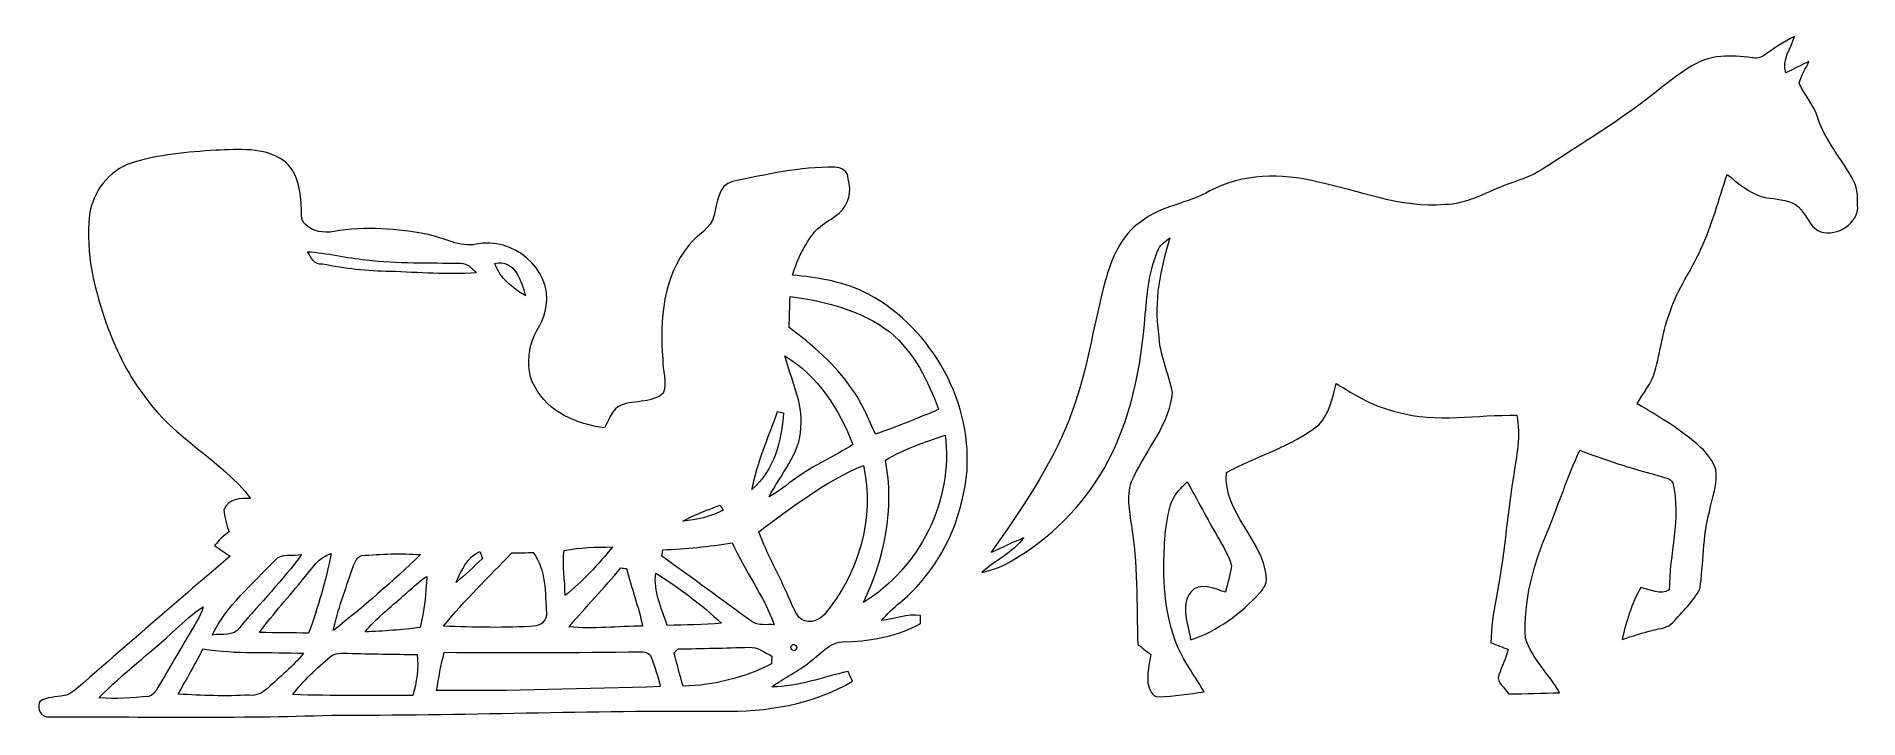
# Model space of a CAD drawing. Header units: centimetres. Extents: x -16.4 to 16.4, y -6.2 to 6.1.
import ezdxf

# ---------------------------------------------------------------- set-up
doc = ezdxf.new("R2010")
doc.units = ezdxf.units.CM
doc.header["$MEASUREMENT"] = 0
doc.layers.add('Layer 1', color=7, linetype='Continuous')

msp = doc.modelspace()

# ---------------------------------------------------------------- linework, layer by layer
at = {"layer": 'Layer 1', "lineweight": 9}
for points, knots in [([(14.70172, 5.79052), (14.88093, 5.91576), (15.06085, 6.04135), (15.2577, 6.13836), (15.2577, 6.13836), (15.19667, 5.92211), (15.03016, 5.71538), (15.10001, 5.4822), (15.10001, 5.4822), (15.24147, 5.54711), (15.3787, 5.62049), (15.51946, 5.68822), (15.51946, 5.68822), (15.46301, 5.55663), (15.37764, 5.43598), (15.34554, 5.29522), (15.34554, 5.29522), (15.43303, 5.09132), (15.59354, 4.92163), (15.66692, 4.70856), (15.66692, 4.70856), (15.7978, 4.27005), (16.11671, 3.93068), (16.32485, 3.53134), (16.32485, 3.53134), (16.41409, 3.38352), (16.39329, 3.20149), (16.39823, 3.03639), (16.39823, 3.03639), (16.36542, 2.7136), (15.96749, 2.50652), (15.6775, 2.63775), (15.6775, 2.63775), (15.53816, 2.72347), (15.48242, 2.89387), (15.37976, 3.01275), (15.37976, 3.01275), (15.26899, 3.17397), (15.05168, 3.18561), (14.87811, 3.21454), (14.87811, 3.21454), (14.54791, 3.22795), (14.28897, 3.44843), (14.04732, 3.64987), (14.04732, 3.64987), (13.88786, 3.20078), (13.77603, 2.733), (13.56966, 2.30155), (13.56966, 2.30155), (13.4035, 1.92373), (13.15338, 1.58577), (13.02179, 1.19207), (13.02179, 1.19207), (12.8828, 0.83929), (12.84364, 0.45899), (12.74133, 0.09563), (12.74133, 0.09563), (12.67995, -0.11991), (12.53108, -0.29419), (12.42136, -0.4861), (12.42136, -0.4861), (12.82036, -0.7214), (13.22323, -0.95847), (13.56683, -1.27244), (13.56683, -1.27244), (13.68748, -1.37968), (13.78556, -1.51656), (13.83847, -1.67002), (13.83847, -1.67002), (13.88433, -1.93037), (13.77391, -2.18084), (13.72488, -2.43273), (13.72488, -2.43273), (13.60105, -2.88781), (13.62187, -3.36582), (13.55166, -3.82796), (13.55166, -3.82796), (13.42819, -4.0555), (13.23875, -4.24036), (13.06589, -4.43015), (13.06589, -4.43015), (12.97734, -4.53281), (12.83376, -4.53528), (12.71241, -4.57091), (12.71241, -4.57091), (12.52049, -4.60725), (12.33952, -4.68063), (12.15325, -4.73601), (12.15325, -4.73601), (12.22275, -4.41075), (12.32294, -4.09255), (12.48628, -3.80186), (12.48628, -3.80186), (12.65349, -3.83325), (12.83905, -3.94508), (13.00204, -3.84172), (13.00204, -3.84172), (12.9978, -3.1979), (13.2197, -2.55443), (13.06342, -1.91344), (13.06342, -1.91344), (13.00839, -1.81395), (12.86833, -1.81113), (12.77908, -1.77268), (12.77908, -1.77268), (12.30636, -1.65026), (11.84175, -1.49998), (11.38631, -1.325), (11.38631, -1.325), (11.17147, -1.79949), (11.00778, -2.29444), (10.81129, -2.77598), (10.81129, -2.77598), (10.54953, -3.38558), (10.36996, -4.04774), (10.40877, -4.7159), (10.40877, -4.7159), (10.53048, -5.08985), (10.83351, -5.36149), (11.02401, -5.69839), (11.02401, -5.69839), (10.71745, -5.70791), (10.41088, -5.71321), (10.10467, -5.71956), (10.10467, -5.71956), (10.04646, -5.61019), (9.87537, -5.51777), (9.92793, -5.3763), (9.92793, -5.3763), (9.98332, -5.22249), (10.06093, -5.07644), (10.09621, -4.91558), (10.09621, -4.91558), (9.99214, -4.87677), (9.88877, -4.83585), (9.78611, -4.79493), (9.78611, -4.79493), (9.79352, -4.52611), (9.82492, -4.25906), (9.87995, -3.99624), (9.87995, -3.99624), (10.02424, -3.26881), (10.07328, -2.52762), (10.19146, -1.79631), (10.19146, -1.79631), (10.24684, -1.43366), (10.32833, -1.05936), (10.25178, -0.69388), (10.25178, -0.69388), (9.5367, -0.67977), (8.80292, -0.8357), (8.10231, -0.63673), (8.10231, -0.63673), (7.7012, -0.54466), (7.33713, -0.34428), (6.99741, -0.1185), (6.99741, -0.1185), (6.92791, -0.37815), (6.87429, -0.66284), (6.68238, -0.86604), (6.68238, -0.86604), (6.19131, -1.26362), (5.56372, -1.42413), (5.01797, -1.72858), (5.01797, -1.72858), (4.95024, -2.4546), (5.68084, -2.93367), (5.74081, -3.63252), (5.74081, -3.63252), (5.74822, -3.73342), (5.68049, -3.82338), (5.62122, -3.89852), (5.62122, -3.89852), (5.26915, -4.26541), (4.86028, -4.58961), (4.3678, -4.74342), (4.3678, -4.74342), (4.33041, -4.46684), (4.17836, -4.13558), (4.37239, -3.8837), (4.37239, -3.8837), (4.53008, -3.68685), (4.80454, -3.81808), (4.99751, -3.88546), (4.99751, -3.88546), (5.03596, -3.72918), (5.08041, -3.57396), (5.10793, -3.41521), (5.10793, -3.41521), (5.06313, -3.22401), (4.95165, -3.05926), (4.85957, -2.88922), (4.85957, -2.88922), (4.66696, -2.56255), (4.49621, -2.22388), (4.30994, -1.89403), (4.30994, -1.89403), (4.19847, -2.00269), (4.08311, -2.11734), (4.02349, -2.26375), (4.02349, -2.26375), (3.89896, -2.64757), (3.89825, -3.05432), (3.88485, -3.45366), (3.88485, -3.45366), (3.88767, -4.08866), (3.99809, -4.75506), (4.3678, -5.2867), (4.3678, -5.2867), (4.45, -5.41864), (4.53749, -5.54881), (4.61757, -5.68357), (4.61757, -5.68357), (4.34522, -5.71497), (4.07323, -5.76436), (3.79912, -5.77071), (3.79912, -5.77071), (3.66859, -5.78306), (3.63085, -5.62395), (3.60016, -5.52906), (3.60016, -5.52906), (3.58604, -5.35337), (3.61956, -5.18051), (3.65096, -5.00941), (3.65096, -5.00941), (3.57334, -4.94733), (3.49573, -4.88594), (3.41848, -4.82526), (3.41848, -4.82526), (3.39696, -4.09748), (3.41883, -3.36335), (3.29747, -2.64298), (3.29747, -2.64298), (3.2562, -2.36393), (3.19975, -2.05525), (3.3451, -1.79737), (3.3451, -1.79737), (3.57934, -1.29431), (3.99209, -0.85546), (4.0376, -0.28149), (4.0376, -0.28149), (3.9674, 0.07411), (3.8023, 0.4089), (3.79136, 0.77755), (3.79136, 0.77755), (3.70246, 1.36352), (3.82346, 1.94807), (3.99774, 2.50546), (3.99774, 2.50546), (3.92048, 2.44972), (3.83369, 2.39469), (3.79383, 2.30367), (3.79383, 2.30367), (3.62097, 1.9389), (3.59451, 1.52791), (3.55359, 1.13245), (3.55359, 1.13245), (3.48092, 0.17148), (3.29359, -0.80571), (2.80993, -1.65132), (2.80993, -1.65132), (2.41306, -2.33536), (1.84121, -2.91885), (1.15435, -3.31326), (1.15435, -3.31326), (0.98784, -3.42086), (0.79734, -3.48259), (0.60543, -3.52775), (0.60543, -3.52775), (0.84955, -3.30832), (1.16528, -3.17215), (1.36213, -2.90016), (1.36213, -2.90016), (1.16458, -2.98271), (0.97337, -3.07866), (0.77617, -3.16192), (0.77617, -3.16192), (1.30181, -2.40415), (1.84368, -1.63933), (2.17952, -0.77361), (2.17952, -0.77361), (2.50055, 0.02896), (2.60673, 0.89185), (2.82863, 1.72229), (2.82863, 1.72229), (2.94399, 2.12446), (3.11191, 2.55802), (3.47774, 2.79721), (3.47774, 2.79721), (3.83863, 3.08789), (4.32547, 3.12282), (4.71846, 3.35459), (4.71846, 3.35459), (5.3069, 3.6668), (6.00892, 3.67456), (6.64392, 3.51617), (6.64392, 3.51617), (7.41157, 3.36624), (8.15275, 3.02898), (8.9525, 3.108), (8.9525, 3.108), (9.33879, 3.10377), (9.67252, 3.31685), (10.02248, 3.44702), (10.02248, 3.44702), (10.25531, 3.54086), (10.50543, 3.59942), (10.71392, 3.74441), (10.71392, 3.74441), (11.42935, 4.21184), (12.16736, 4.64929), (12.82988, 5.19221), (12.82988, 5.19221), (13.16255, 5.44092), (13.49487, 5.74502), (13.92949, 5.77853), (13.92949, 5.77853), (14.1154, 5.79052), (14.30414, 5.78206), (14.48899, 5.75419), (14.48899, 5.75419), (14.56096, 5.74184), (14.64034, 5.74466), (14.70172, 5.79052)], [0, 0, 0, 0, 0.01219512, 0.01219512, 0.01219512, 0.01219512, 0.02439024, 0.02439024, 0.02439024, 0.02439024, 0.03658537, 0.03658537, 0.03658537, 0.03658537, 0.04878049, 0.04878049, 0.04878049, 0.04878049, 0.06097561, 0.06097561, 0.06097561, 0.06097561, 0.07317073, 0.07317073, 0.07317073, 0.07317073, 0.08536585, 0.08536585, 0.08536585, 0.08536585, 0.09756098, 0.09756098, 0.09756098, 0.09756098, 0.1097561, 0.1097561, 0.1097561, 0.1097561, 0.12195122, 0.12195122, 0.12195122, 0.12195122, 0.13414634, 0.13414634, 0.13414634, 0.13414634, 0.14634146, 0.14634146, 0.14634146, 0.14634146, 0.15853659, 0.15853659, 0.15853659, 0.15853659, 0.17073171, 0.17073171, 0.17073171, 0.17073171, 0.18292683, 0.18292683, 0.18292683, 0.18292683, 0.19512195, 0.19512195, 0.19512195, 0.19512195, 0.20731707, 0.20731707, 0.20731707, 0.20731707, 0.2195122, 0.2195122, 0.2195122, 0.2195122, 0.23170732, 0.23170732, 0.23170732, 0.23170732, 0.24390244, 0.24390244, 0.24390244, 0.24390244, 0.25609756, 0.25609756, 0.25609756, 0.25609756, 0.26829268, 0.26829268, 0.26829268, 0.26829268, 0.2804878, 0.2804878, 0.2804878, 0.2804878, 0.29268293, 0.29268293, 0.29268293, 0.29268293, 0.30487805, 0.30487805, 0.30487805, 0.30487805, 0.31707317, 0.31707317, 0.31707317, 0.31707317, 0.32926829, 0.32926829, 0.32926829, 0.32926829, 0.34146341, 0.34146341, 0.34146341, 0.34146341, 0.35365854, 0.35365854, 0.35365854, 0.35365854, 0.36585366, 0.36585366, 0.36585366, 0.36585366, 0.37804878, 0.37804878, 0.37804878, 0.37804878, 0.3902439, 0.3902439, 0.3902439, 0.3902439, 0.40243902, 0.40243902, 0.40243902, 0.40243902, 0.41463415, 0.41463415, 0.41463415, 0.41463415, 0.42682927, 0.42682927, 0.42682927, 0.42682927, 0.43902439, 0.43902439, 0.43902439, 0.43902439, 0.45121951, 0.45121951, 0.45121951, 0.45121951, 0.46341463, 0.46341463, 0.46341463, 0.46341463, 0.47560976, 0.47560976, 0.47560976, 0.47560976, 0.48780488, 0.48780488, 0.48780488, 0.48780488, 0.5, 0.5, 0.5, 0.5, 0.51219512, 0.51219512, 0.51219512, 0.51219512, 0.52439024, 0.52439024, 0.52439024, 0.52439024, 0.53658537, 0.53658537, 0.53658537, 0.53658537, 0.54878049, 0.54878049, 0.54878049, 0.54878049, 0.56097561, 0.56097561, 0.56097561, 0.56097561, 0.57317073, 0.57317073, 0.57317073, 0.57317073, 0.58536585, 0.58536585, 0.58536585, 0.58536585, 0.59756098, 0.59756098, 0.59756098, 0.59756098, 0.6097561, 0.6097561, 0.6097561, 0.6097561, 0.62195122, 0.62195122, 0.62195122, 0.62195122, 0.63414634, 0.63414634, 0.63414634, 0.63414634, 0.64634146, 0.64634146, 0.64634146, 0.64634146, 0.65853659, 0.65853659, 0.65853659, 0.65853659, 0.67073171, 0.67073171, 0.67073171, 0.67073171, 0.68292683, 0.68292683, 0.68292683, 0.68292683, 0.69512195, 0.69512195, 0.69512195, 0.69512195, 0.70731707, 0.70731707, 0.70731707, 0.70731707, 0.7195122, 0.7195122, 0.7195122, 0.7195122, 0.73170732, 0.73170732, 0.73170732, 0.73170732, 0.74390244, 0.74390244, 0.74390244, 0.74390244, 0.75609756, 0.75609756, 0.75609756, 0.75609756, 0.76829268, 0.76829268, 0.76829268, 0.76829268, 0.7804878, 0.7804878, 0.7804878, 0.7804878, 0.79268293, 0.79268293, 0.79268293, 0.79268293, 0.80487805, 0.80487805, 0.80487805, 0.80487805, 0.81707317, 0.81707317, 0.81707317, 0.81707317, 0.82926829, 0.82926829, 0.82926829, 0.82926829, 0.84146341, 0.84146341, 0.84146341, 0.84146341, 0.85365854, 0.85365854, 0.85365854, 0.85365854, 0.86585366, 0.86585366, 0.86585366, 0.86585366, 0.87804878, 0.87804878, 0.87804878, 0.87804878, 0.8902439, 0.8902439, 0.8902439, 0.8902439, 0.90243902, 0.90243902, 0.90243902, 0.90243902, 0.91463415, 0.91463415, 0.91463415, 0.91463415, 0.92682927, 0.92682927, 0.92682927, 0.92682927, 0.93902439, 0.93902439, 0.93902439, 0.93902439, 0.95121951, 0.95121951, 0.95121951, 0.95121951, 0.96341463, 0.96341463, 0.96341463, 0.96341463, 0.97560976, 0.97560976, 0.97560976, 0.97560976, 1, 1, 1, 1]), ([(-14.72948, 3.85448), (-14.237, 4.01252), (-13.71489, 4.04921), (-13.20231, 4.08731), (-13.20231, 4.08731), (-12.79767, 4.0979), (-12.33977, 4.1494), (-11.98699, 3.90105), (-11.98699, 3.90105), (-11.7344, 3.71196), (-11.67831, 3.38035), (-11.66525, 3.08437), (-11.66525, 3.08437), (-11.65714, 2.9743), (-11.68677, 2.82931), (-11.59152, 2.74499), (-11.59152, 2.74499), (-11.45747, 2.61764), (-11.25533, 2.58695), (-11.07858, 2.61976), (-11.07858, 2.61976), (-10.51097, 2.71536), (-9.93099, 2.67514), (-9.36938, 2.56367), (-9.36938, 2.56367), (-9.08326, 2.50158), (-8.8134, 2.33789), (-8.51071, 2.38939), (-8.51071, 2.38939), (-7.86724, 2.53721), (-7.13734, 1.95019), (-7.24847, 1.27532), (-7.24847, 1.27532), (-7.27669, 1.01921), (-7.45661, 0.81459), (-7.5261, 0.57153), (-7.5261, 0.57153), (-7.5769, 0.32423), (-7.59454, 0.04907), (-7.45555, -0.1753), (-7.45555, -0.1753), (-7.21742, -0.64273), (-6.69108, -0.85369), (-6.19789, -0.92107), (-6.19789, -0.92107), (-6.12381, -0.79196), (-6.07724, -0.63568), (-5.95836, -0.53972), (-5.95836, -0.53972), (-5.70506, -0.40284), (-5.36569, -0.49845), (-5.14132, -0.2963), (-5.14132, -0.2963), (-5.05489, -0.10157), (-5.15649, 0.11892), (-5.14521, 0.32247), (-5.14521, 0.32247), (-5.20729, 1.02485), (-5.13886, 1.80943), (-4.67425, 2.37599), (-4.67425, 2.37599), (-4.52961, 2.5612), (-4.27596, 2.66844), (-4.21952, 2.91362), (-4.21952, 2.91362), (-4.16554, 3.13093), (-4.15214, 3.45267), (-3.88685, 3.52463), (-3.88685, 3.52463), (-3.28254, 3.64528), (-2.674, 3.78992), (-2.05346, 3.77969), (-2.05346, 3.77969), (-1.93669, 3.77863), (-1.79241, 3.71337), (-1.80616, 3.56732), (-1.80616, 3.56732), (-1.73032, 3.35389), (-1.79699, 3.10024), (-1.96668, 2.95207), (-1.96668, 2.95207), (-2.09086, 2.84942), (-2.23726, 2.77604), (-2.35756, 2.66879), (-2.35756, 2.66879), (-2.56922, 2.43067), (-2.7188, 2.13963), (-2.80488, 1.83306), (-2.80488, 1.83306), (-2.37449, 1.79144), (-1.93528, 1.72335), (-1.53946, 1.54132), (-1.53946, 1.54132), (-0.35625, 0.95712), (0.42092, -0.36862), (0.33873, -1.68872), (0.33873, -1.68872), (0.27417, -2.4426), (-0.01899, -3.18061), (-0.53052, -3.74365), (-0.53052, -3.74365), (-0.72772, -3.98953), (-1.00889, -4.15146), (-1.20397, -4.39805), (-1.20397, -4.39805), (-0.96867, -4.37159), (-0.74042, -4.2707), (-0.50053, -4.30456), (-0.50053, -4.30456), (-0.50089, -4.34055), (-0.5023, -4.41322), (-0.50265, -4.4492), (-0.50265, -4.4492), (-0.90164, -4.67533), (-1.35708, -4.76), (-1.8104, -4.78152), (-1.8104, -4.78152), (-2.10214, -4.73495), (-2.27994, -4.98613), (-2.48808, -5.13641), (-2.48808, -5.13641), (-2.70257, -5.3121), (-2.95728, -5.42675), (-3.17882, -5.5915), (-3.17882, -5.5915), (-2.70786, -5.59503), (-2.2616, -5.41299), (-1.80652, -5.31633), (-1.80652, -5.31633), (-1.779, -5.37383), (-1.75184, -5.43204), (-1.72573, -5.49096), (-1.72573, -5.49096), (-2.43799, -5.91147), (-3.2836, -6.0487), (-4.10134, -6.03106), (-4.10134, -6.03106), (-6.44202, -6.01095), (-8.78129, -6.11079), (-11.12198, -6.10232), (-11.12198, -6.10232), (-12.81496, -6.1637), (-14.51005, -6.12631), (-16.20409, -6.13407), (-16.20409, -6.13407), (-16.3512, -6.14536), (-16.4401, -5.9979), (-16.37837, -5.85749), (-16.37837, -5.85749), (-16.2503, -5.76824), (-16.08873, -5.77847), (-15.94233, -5.74954), (-15.94233, -5.74954), (-15.82239, -5.72943), (-15.73596, -5.63524), (-15.64282, -5.56574), (-15.64282, -5.56574), (-14.7503, -4.78187), (-13.84965, -4.00753), (-12.9476, -3.23459), (-12.9476, -3.23459), (-13.0425, -3.1725), (-13.13704, -3.11041), (-13.22947, -3.04515), (-13.22947, -3.04515), (-13.15539, -2.94955), (-13.06649, -2.86735), (-12.96806, -2.7975), (-12.96806, -2.7975), (-13.00898, -2.66768), (-13.05343, -2.53503), (-13.06155, -2.39886), (-13.06155, -2.39886), (-12.98076, -2.19636), (-12.76133, -2.18825), (-12.5793, -2.19284), (-12.5793, -2.19284), (-13.11552, -1.49398), (-13.96078, -1.10593), (-14.46878, -0.38097), (-14.46878, -0.38097), (-14.76476, -0.00173), (-14.98278, 0.43148), (-15.14999, 0.88092), (-15.14999, 0.88092), (-15.38565, 1.53144), (-15.56239, 2.22324), (-15.48443, 2.92103), (-15.48443, 2.92103), (-15.42128, 3.3366), (-15.13694, 3.72219), (-14.72948, 3.85448), (-14.72948, 3.85448), (-14.72948, 3.85448), (-14.72948, 3.85448), (-14.72948, 3.85448)], [0, 0, 0, 0, 0.02, 0.02, 0.02, 0.02, 0.04, 0.04, 0.04, 0.04, 0.06, 0.06, 0.06, 0.06, 0.08, 0.08, 0.08, 0.08, 0.1, 0.1, 0.1, 0.1, 0.12, 0.12, 0.12, 0.12, 0.14, 0.14, 0.14, 0.14, 0.16, 0.16, 0.16, 0.16, 0.18, 0.18, 0.18, 0.18, 0.2, 0.2, 0.2, 0.2, 0.22, 0.22, 0.22, 0.22, 0.24, 0.24, 0.24, 0.24, 0.26, 0.26, 0.26, 0.26, 0.28, 0.28, 0.28, 0.28, 0.3, 0.3, 0.3, 0.3, 0.32, 0.32, 0.32, 0.32, 0.34, 0.34, 0.34, 0.34, 0.36, 0.36, 0.36, 0.36, 0.38, 0.38, 0.38, 0.38, 0.4, 0.4, 0.4, 0.4, 0.42, 0.42, 0.42, 0.42, 0.44, 0.44, 0.44, 0.44, 0.46, 0.46, 0.46, 0.46, 0.48, 0.48, 0.48, 0.48, 0.5, 0.5, 0.5, 0.5, 0.52, 0.52, 0.52, 0.52, 0.54, 0.54, 0.54, 0.54, 0.56, 0.56, 0.56, 0.56, 0.58, 0.58, 0.58, 0.58, 0.6, 0.6, 0.6, 0.6, 0.62, 0.62, 0.62, 0.62, 0.64, 0.64, 0.64, 0.64, 0.66, 0.66, 0.66, 0.66, 0.68, 0.68, 0.68, 0.68, 0.7, 0.7, 0.7, 0.7, 0.72, 0.72, 0.72, 0.72, 0.74, 0.74, 0.74, 0.74, 0.76, 0.76, 0.76, 0.76, 0.78, 0.78, 0.78, 0.78, 0.8, 0.8, 0.8, 0.8, 0.82, 0.82, 0.82, 0.82, 0.84, 0.84, 0.84, 0.84, 0.86, 0.86, 0.86, 0.86, 0.88, 0.88, 0.88, 0.88, 0.9, 0.9, 0.9, 0.9, 0.92, 0.92, 0.92, 0.92, 0.94, 0.94, 0.94, 0.94, 0.96, 0.96, 0.96, 0.96, 1, 1, 1, 1]), ([(-11.55131, 2.2564), (-11.49098, 2.15268), (-11.43489, 2.01227), (-11.27967, 2.03203), (-11.27967, 2.03203), (-10.87962, 1.94913), (-10.47144, 1.90256), (-10.06293, 1.89939), (-10.06293, 1.89939), (-9.54576, 1.88351), (-9.02611, 1.83906), (-8.5093, 1.87257), (-8.5093, 1.87257), (-8.5848, 1.95336), (-8.66841, 2.0532), (-8.79081, 2.0472), (-8.79081, 2.0472), (-9.35808, 2.06061), (-9.92747, 2.04085), (-10.49227, 2.10999), (-10.49227, 2.10999), (-10.84787, 2.1421), (-11.19465, 2.23629), (-11.55131, 2.2564), (-11.55131, 2.2564), (-11.55131, 2.2564), (-11.55131, 2.2564), (-11.55131, 2.2564)], [0, 0, 0, 0, 0.125, 0.125, 0.125, 0.125, 0.25, 0.25, 0.25, 0.25, 0.375, 0.375, 0.375, 0.375, 0.5, 0.5, 0.5, 0.5, 0.625, 0.625, 0.625, 0.625, 0.75, 0.75, 0.75, 0.75, 1, 1, 1, 1]), ([(-8.17204, 2.04297), (-8.08879, 1.77591), (-7.85101, 1.60411), (-7.62417, 1.46265), (-7.62417, 1.46265), (-7.69614, 1.72405), (-7.81044, 2.12587), (-8.17204, 2.04297), (-8.17204, 2.04297), (-8.17204, 2.04297), (-8.17204, 2.04297), (-8.17204, 2.04297)], [0, 0, 0, 0, 0.25, 0.25, 0.25, 0.25, 0.5, 0.5, 0.5, 0.5, 1, 1, 1, 1]), ([(-2.85144, 1.44995), (-2.85779, 1.26403), (-2.86309, 1.07741), (-2.86661, 0.89079), (-2.86661, 0.89079), (-2.44751, 0.57329), (-2.04147, 0.22545), (-1.74125, -0.21093), (-1.74125, -0.21093), (-1.55393, -0.4607), (-1.44421, -0.75491), (-1.31263, -1.03537), (-1.31263, -1.03537), (-0.92845, -0.89814), (-0.5471, -0.75174), (-0.17421, -0.58629), (-0.17421, -0.58629), (-0.35942, -0.07017), (-0.62224, 0.441), (-1.04381, 0.80225), (-1.04381, 0.80225), (-1.5631, 1.19912), (-2.21503, 1.36281), (-2.85144, 1.44995), (-2.85144, 1.44995), (-2.85144, 1.44995), (-2.85144, 1.44995), (-2.85144, 1.44995)], [0, 0, 0, 0, 0.125, 0.125, 0.125, 0.125, 0.25, 0.25, 0.25, 0.25, 0.375, 0.375, 0.375, 0.375, 0.5, 0.5, 0.5, 0.5, 0.625, 0.625, 0.625, 0.625, 0.75, 0.75, 0.75, 0.75, 1, 1, 1, 1]), ([(-2.94599, 0.3775), (-2.83416, -0.04971), (-2.61967, -0.45893), (-2.65495, -0.91402), (-2.65495, -0.91402), (-2.67082, -1.39768), (-3.0236, -1.75469), (-3.23068, -2.1632), (-3.23068, -2.1632), (-3.05888, -2.07501), (-2.91494, -1.94448), (-2.75619, -1.83688), (-2.75619, -1.83688), (-2.43093, -1.5977), (-2.05946, -1.43507), (-1.71726, -1.22305), (-1.71726, -1.22305), (-1.96456, -0.59405), (-2.35191, 0.02578), (-2.94599, 0.3775), (-2.94599, 0.3775), (-2.94599, 0.3775), (-2.94599, 0.3775), (-2.94599, 0.3775)], [0, 0, 0, 0, 0.14285714, 0.14285714, 0.14285714, 0.14285714, 0.28571429, 0.28571429, 0.28571429, 0.28571429, 0.42857143, 0.42857143, 0.42857143, 0.42857143, 0.57142857, 0.57142857, 0.57142857, 0.57142857, 0.71428571, 0.71428571, 0.71428571, 0.71428571, 1, 1, 1, 1]), ([(-3.07934, -0.62721), (-3.23844, -1.09288), (-3.44658, -1.54478), (-3.5383, -2.03056), (-3.5383, -2.03056), (-3.14143, -1.69542), (-2.99855, -1.15073), (-2.97245, -0.6512), (-2.97245, -0.6512), (-2.99926, -0.6452), (-3.05288, -0.63321), (-3.07934, -0.62721), (-3.07934, -0.62721), (-3.07934, -0.62721), (-3.07934, -0.62721), (-3.07934, -0.62721)], [0, 0, 0, 0, 0.2, 0.2, 0.2, 0.2, 0.4, 0.4, 0.4, 0.4, 0.6, 0.6, 0.6, 0.6, 1, 1, 1, 1]), ([(-1.13165, -1.5028), (-0.96479, -2.37805), (-1.14682, -3.27869), (-1.52888, -4.07208), (-1.52888, -4.07208), (-0.52417, -3.45049), (0.10166, -2.23623), (-0.05744, -1.05125), (-0.05744, -1.05125), (-0.42363, -1.17895), (-0.79792, -1.30172), (-1.13165, -1.5028), (-1.13165, -1.5028), (-1.13165, -1.5028), (-1.13165, -1.5028), (-1.13165, -1.5028)], [0, 0, 0, 0, 0.2, 0.2, 0.2, 0.2, 0.4, 0.4, 0.4, 0.4, 0.6, 0.6, 0.6, 0.6, 1, 1, 1, 1]), ([(-3.41624, -2.79644), (-3.26278, -3.20496), (-3.04512, -3.5856), (-2.87226, -3.98601), (-2.87226, -3.98601), (-2.81581, -4.10489), (-2.77101, -4.2326), (-2.69022, -4.33843), (-2.69022, -4.33843), (-2.5731, -4.46649), (-2.34309, -4.41922), (-2.23937, -4.29328), (-2.23937, -4.29328), (-1.61461, -3.56232), (-1.31757, -2.54456), (-1.53029, -1.597), (-1.53029, -1.597), (-2.22138, -1.88698), (-2.81899, -2.35194), (-3.41624, -2.79644), (-3.41624, -2.79644), (-3.41624, -2.79644), (-3.41624, -2.79644), (-3.41624, -2.79644)], [0, 0, 0, 0, 0.14285714, 0.14285714, 0.14285714, 0.14285714, 0.28571429, 0.28571429, 0.28571429, 0.28571429, 0.42857143, 0.42857143, 0.42857143, 0.42857143, 0.57142857, 0.57142857, 0.57142857, 0.57142857, 0.71428571, 0.71428571, 0.71428571, 0.71428571, 1, 1, 1, 1]), ([(-4.78608, -2.60206), (-4.53314, -2.58724), (-4.28407, -2.51986), (-4.0583, -2.40521), (-4.0583, -2.40521), (-4.07135, -2.38298), (-4.09746, -2.33853), (-4.11016, -2.31631), (-4.11016, -2.31631), (-4.33981, -2.40098), (-4.56982, -2.486), (-4.78608, -2.60206), (-4.78608, -2.60206), (-4.78608, -2.60206), (-4.78608, -2.60206), (-4.78608, -2.60206)], [0, 0, 0, 0, 0.2, 0.2, 0.2, 0.2, 0.4, 0.4, 0.4, 0.4, 0.6, 0.6, 0.6, 0.6, 1, 1, 1, 1]), ([(-12.14468, -3.31044), (-12.53944, -3.74224), (-13.01463, -4.11865), (-13.26898, -4.65911), (-13.26898, -4.65911), (-13.10529, -4.62383), (-12.87952, -4.69121), (-12.77439, -4.51905), (-12.77439, -4.51905), (-12.40609, -4.07808), (-11.99545, -3.67098), (-11.65961, -3.2039), (-11.65961, -3.2039), (-11.81483, -3.24094), (-12.02615, -3.17074), (-12.14468, -3.31044), (-12.14468, -3.31044), (-12.14468, -3.31044), (-12.14468, -3.31044), (-12.14468, -3.31044)], [0, 0, 0, 0, 0.16666667, 0.16666667, 0.16666667, 0.16666667, 0.33333333, 0.33333333, 0.33333333, 0.33333333, 0.5, 0.5, 0.5, 0.5, 0.66666667, 0.66666667, 0.66666667, 0.66666667, 1, 1, 1, 1]), ([(-11.61763, -3.62864), (-11.87692, -3.96131), (-12.16973, -4.26646), (-12.41667, -4.60866), (-12.41667, -4.60866), (-12.1221, -4.61924), (-11.82718, -4.61854), (-11.53226, -4.62206), (-11.53226, -4.62206), (-11.3601, -4.1564), (-11.22499, -3.67345), (-11.12445, -3.18767), (-11.12445, -3.18767), (-11.35128, -3.24658), (-11.47264, -3.4646), (-11.61763, -3.62864), (-11.61763, -3.62864), (-11.61763, -3.62864), (-11.61763, -3.62864), (-11.61763, -3.62864)], [0, 0, 0, 0, 0.16666667, 0.16666667, 0.16666667, 0.16666667, 0.33333333, 0.33333333, 0.33333333, 0.33333333, 0.5, 0.5, 0.5, 0.5, 0.66666667, 0.66666667, 0.66666667, 0.66666667, 1, 1, 1, 1]), ([(-10.5794, -3.2233), (-10.68453, -3.25928), (-10.70958, -3.38417), (-10.75015, -3.47483), (-10.75015, -3.47483), (-10.86515, -3.84066), (-11.01332, -4.19838), (-11.08705, -4.57585), (-11.08705, -4.57585), (-10.53954, -4.14793), (-10.01707, -3.68579), (-9.5133, -3.20707), (-9.5133, -3.20707), (-9.86784, -3.1785), (-10.22521, -3.19931), (-10.5794, -3.2233), (-10.5794, -3.2233), (-10.5794, -3.2233), (-10.5794, -3.2233), (-10.5794, -3.2233)], [0, 0, 0, 0, 0.16666667, 0.16666667, 0.16666667, 0.16666667, 0.33333333, 0.33333333, 0.33333333, 0.33333333, 0.5, 0.5, 0.5, 0.5, 0.66666667, 0.66666667, 0.66666667, 0.66666667, 1, 1, 1, 1]), ([(-7.869, -3.17744), (-8.2867, -3.61136), (-8.72343, -4.03046), (-9.10197, -4.49965), (-9.10197, -4.49965), (-8.54563, -4.512), (-7.98718, -4.5381), (-7.43156, -4.49295), (-7.43156, -4.49295), (-7.32784, -4.47284), (-7.23259, -4.37794), (-7.24529, -4.26682), (-7.24529, -4.26682), (-7.26752, -3.89181), (-7.24952, -3.48894), (-7.48342, -3.17003), (-7.48342, -3.17003), (-7.57972, -3.1718), (-7.77269, -3.17568), (-7.869, -3.17744), (-7.869, -3.17744), (-7.869, -3.17744), (-7.869, -3.17744), (-7.869, -3.17744)], [0, 0, 0, 0, 0.14285714, 0.14285714, 0.14285714, 0.14285714, 0.28571429, 0.28571429, 0.28571429, 0.28571429, 0.42857143, 0.42857143, 0.42857143, 0.42857143, 0.57142857, 0.57142857, 0.57142857, 0.57142857, 0.71428571, 0.71428571, 0.71428571, 0.71428571, 1, 1, 1, 1]), ([(-8.87512, -3.70696), (-8.70015, -3.58243), (-8.55798, -3.4205), (-8.4003, -3.27622), (-8.4003, -3.27622), (-8.41087, -3.24447), (-8.43204, -3.18167), (-8.44262, -3.15028), (-8.44262, -3.15028), (-8.67369, -3.24764), (-8.77389, -3.49423), (-8.87512, -3.70696), (-8.87512, -3.70696), (-8.87512, -3.70696), (-8.87512, -3.70696), (-8.87512, -3.70696)], [0, 0, 0, 0, 0.2, 0.2, 0.2, 0.2, 0.4, 0.4, 0.4, 0.4, 0.6, 0.6, 0.6, 0.6, 1, 1, 1, 1]), ([(-6.92744, -3.1344), (-6.95637, -3.40251), (-6.91015, -3.6745), (-6.90733, -3.94367), (-6.90733, -3.94367), (-6.58842, -3.68826), (-6.31078, -3.38417), (-6.0522, -3.06914), (-6.0522, -3.06914), (-6.34465, -3.07196), (-6.64028, -3.07408), (-6.92744, -3.1344), (-6.92744, -3.1344), (-6.92744, -3.1344), (-6.92744, -3.1344), (-6.92744, -3.1344)], [0, 0, 0, 0, 0.2, 0.2, 0.2, 0.2, 0.4, 0.4, 0.4, 0.4, 0.6, 0.6, 0.6, 0.6, 1, 1, 1, 1]), ([(-5.14521, -3.11888), (-5.15085, -3.15804), (-5.15614, -3.1972), (-5.16108, -3.23706), (-5.16108, -3.23706), (-4.61745, -3.62335), (-4.08511, -4.02516), (-3.54254, -4.41322), (-3.54254, -4.41322), (-3.42471, -4.49789), (-3.27054, -4.46084), (-3.13578, -4.47072), (-3.13578, -4.47072), (-3.32699, -3.94967), (-3.66707, -3.49776), (-3.89672, -2.99364), (-3.89672, -2.99364), (-4.30947, -3.06385), (-4.72681, -3.10583), (-5.14521, -3.11888), (-5.14521, -3.11888), (-5.14521, -3.11888), (-5.14521, -3.11888), (-5.14521, -3.11888)], [0, 0, 0, 0, 0.14285714, 0.14285714, 0.14285714, 0.14285714, 0.28571429, 0.28571429, 0.28571429, 0.28571429, 0.42857143, 0.42857143, 0.42857143, 0.42857143, 0.57142857, 0.57142857, 0.57142857, 0.57142857, 0.71428571, 0.71428571, 0.71428571, 0.71428571, 1, 1, 1, 1]), ([(-9.81881, -3.94508), (-10.05622, -4.15746), (-10.3134, -4.35078), (-10.51555, -4.59949), (-10.51555, -4.59949), (-10.18428, -4.5882), (-9.85302, -4.56386), (-9.52424, -4.52152), (-9.52424, -4.52152), (-9.44699, -4.22025), (-9.41664, -3.90945), (-9.40288, -3.59971), (-9.40288, -3.59971), (-9.55388, -3.69885), (-9.68404, -3.82514), (-9.81881, -3.94508), (-9.81881, -3.94508), (-9.81881, -3.94508), (-9.81881, -3.94508), (-9.81881, -3.94508)], [0, 0, 0, 0, 0.16666667, 0.16666667, 0.16666667, 0.16666667, 0.33333333, 0.33333333, 0.33333333, 0.33333333, 0.5, 0.5, 0.5, 0.5, 0.66666667, 0.66666667, 0.66666667, 0.66666667, 1, 1, 1, 1]), ([(-6.83924, -4.51023), (-6.39792, -4.55821), (-5.95201, -4.49436), (-5.50962, -4.49577), (-5.50962, -4.49577), (-5.58618, -4.1444), (-5.71036, -3.80609), (-5.80243, -3.45896), (-5.80243, -3.45896), (-5.82818, -3.45613), (-5.87969, -3.45014), (-5.90509, -3.44696), (-5.90509, -3.44696), (-6.20495, -3.81138), (-6.53621, -4.14828), (-6.83924, -4.51023), (-6.83924, -4.51023), (-6.83924, -4.51023), (-6.83924, -4.51023), (-6.83924, -4.51023)], [0, 0, 0, 0, 0.16666667, 0.16666667, 0.16666667, 0.16666667, 0.33333333, 0.33333333, 0.33333333, 0.33333333, 0.5, 0.5, 0.5, 0.5, 0.66666667, 0.66666667, 0.66666667, 0.66666667, 1, 1, 1, 1]), ([(-5.27256, -3.54221), (-5.31877, -3.86571), (-5.16531, -4.18074), (-5.06618, -4.48307), (-5.06618, -4.48307), (-4.73951, -4.47813), (-4.41284, -4.47108), (-4.08687, -4.44497), (-4.08687, -4.44497), (-4.45164, -4.10877), (-4.85028, -3.80221), (-5.27256, -3.54221), (-5.27256, -3.54221), (-5.27256, -3.54221), (-5.27256, -3.54221), (-5.27256, -3.54221)], [0, 0, 0, 0, 0.2, 0.2, 0.2, 0.2, 0.4, 0.4, 0.4, 0.4, 0.6, 0.6, 0.6, 0.6, 1, 1, 1, 1]), ([(-13.93079, -4.56033), (-14.38129, -4.98049), (-14.88647, -5.3435), (-15.31262, -5.78905), (-15.31262, -5.78905), (-15.01453, -5.81939), (-14.71361, -5.78799), (-14.41622, -5.7633), (-14.41622, -5.7633), (-14.34707, -5.7499), (-14.30474, -5.68851), (-14.2684, -5.63418), (-14.2684, -5.63418), (-14.06979, -5.31174), (-13.89163, -4.97766), (-13.69408, -4.65487), (-13.69408, -4.65487), (-13.59848, -4.48977), (-13.48629, -4.33173), (-13.43126, -4.14758), (-13.43126, -4.14758), (-13.61788, -4.25941), (-13.76957, -4.41675), (-13.93079, -4.56033), (-13.93079, -4.56033), (-13.93079, -4.56033), (-13.93079, -4.56033), (-13.93079, -4.56033)], [0, 0, 0, 0, 0.125, 0.125, 0.125, 0.125, 0.25, 0.25, 0.25, 0.25, 0.375, 0.375, 0.375, 0.375, 0.5, 0.5, 0.5, 0.5, 0.625, 0.625, 0.625, 0.625, 0.75, 0.75, 0.75, 0.75, 1, 1, 1, 1]), ([(-13.43832, -4.90711), (-13.57519, -5.18439), (-13.7343, -5.44968), (-13.88176, -5.72203), (-13.88176, -5.72203), (-13.45631, -5.74919), (-13.02909, -5.76436), (-12.60329, -5.74072), (-12.60329, -5.74072), (-12.47523, -5.76189), (-12.36375, -5.69874), (-12.27415, -5.61866), (-12.27415, -5.61866), (-12.04767, -5.41793), (-11.8166, -5.21967), (-11.62222, -4.98684), (-11.62222, -4.98684), (-12.22723, -4.9572), (-12.83824, -5.00553), (-13.43832, -4.90711), (-13.43832, -4.90711), (-13.43832, -4.90711), (-13.43832, -4.90711), (-13.43832, -4.90711)], [0, 0, 0, 0, 0.14285714, 0.14285714, 0.14285714, 0.14285714, 0.28571429, 0.28571429, 0.28571429, 0.28571429, 0.42857143, 0.42857143, 0.42857143, 0.42857143, 0.57142857, 0.57142857, 0.57142857, 0.57142857, 0.71428571, 0.71428571, 0.71428571, 0.71428571, 1, 1, 1, 1]), ([(-3.59263, -4.87818), (-4.01843, -4.89053), (-4.44388, -4.90146), (-4.86969, -4.90746), (-4.86969, -4.90746), (-4.89438, -4.9311), (-4.91907, -4.95473), (-4.94377, -4.97908), (-4.94377, -4.97908), (-4.88768, -5.1791), (-4.83864, -5.38159), (-4.77796, -5.58091), (-4.77796, -5.58091), (-4.22551, -5.56433), (-3.68082, -5.4264), (-3.18729, -5.17875), (-3.18729, -5.17875), (-3.18588, -5.13077), (-3.18376, -5.08315), (-3.182, -5.03552), (-3.182, -5.03552), (-3.31288, -4.97131), (-3.43882, -4.8683), (-3.59263, -4.87818), (-3.59263, -4.87818), (-3.59263, -4.87818), (-3.59263, -4.87818), (-3.59263, -4.87818)], [0, 0, 0, 0, 0.125, 0.125, 0.125, 0.125, 0.25, 0.25, 0.25, 0.25, 0.375, 0.375, 0.375, 0.375, 0.5, 0.5, 0.5, 0.5, 0.625, 0.625, 0.625, 0.625, 0.75, 0.75, 0.75, 0.75, 1, 1, 1, 1]), ([(-2.82252, -4.84396), (-2.87402, -4.89088), (-2.79359, -4.97237), (-2.74632, -4.91981), (-2.74632, -4.91981), (-2.69516, -4.87359), (-2.7763, -4.79316), (-2.82252, -4.84396), (-2.82252, -4.84396), (-2.82252, -4.84396), (-2.82252, -4.84396), (-2.82252, -4.84396)], [0, 0, 0, 0, 0.25, 0.25, 0.25, 0.25, 0.5, 0.5, 0.5, 0.5, 1, 1, 1, 1]), ([(-11.14561, -5.05104), (-11.39044, -5.25636), (-11.6261, -5.47579), (-11.81871, -5.7319), (-11.81871, -5.7319), (-11.09622, -5.7566), (-10.37337, -5.74354), (-9.65088, -5.7499), (-9.65088, -5.7499), (-9.58668, -5.50824), (-9.54717, -5.25742), (-9.57363, -5.0073), (-9.57363, -5.0073), (-9.99096, -5.00624), (-10.40794, -4.99742), (-10.82494, -4.98648), (-10.82494, -4.98648), (-10.935, -4.98719), (-11.05777, -4.97343), (-11.14561, -5.05104)], [0, 0, 0, 0, 0.16666667, 0.16666667, 0.16666667, 0.16666667, 0.33333333, 0.33333333, 0.33333333, 0.33333333, 0.5, 0.5, 0.5, 0.5, 0.66666667, 0.66666667, 0.66666667, 0.66666667, 1, 1, 1, 1]), ([(-5.54949, -4.9572), (-6.72882, -4.97908), (-7.90851, -4.96955), (-9.08785, -4.9692), (-9.08785, -4.9692), (-9.14571, -5.19603), (-9.18698, -5.4271), (-9.22437, -5.65853), (-9.22437, -5.65853), (-7.88064, -5.67052), (-6.53515, -5.62607), (-5.19107, -5.58832), (-5.19107, -5.58832), (-5.23093, -5.40664), (-5.28984, -5.22814), (-5.35511, -5.05457), (-5.35511, -5.05457), (-5.38474, -4.97661), (-5.4747, -4.95403), (-5.54949, -4.9572), (-5.54949, -4.9572), (-5.54949, -4.9572), (-5.54949, -4.9572), (-5.54949, -4.9572)], [0, 0, 0, 0, 0.14285714, 0.14285714, 0.14285714, 0.14285714, 0.28571429, 0.28571429, 0.28571429, 0.28571429, 0.42857143, 0.42857143, 0.42857143, 0.42857143, 0.57142857, 0.57142857, 0.57142857, 0.57142857, 0.71428571, 0.71428571, 0.71428571, 0.71428571, 1, 1, 1, 1])]:
    msp.add_open_spline(points, degree=3, knots=knots, dxfattribs=at)

doc.saveas('drawing.dxf')
